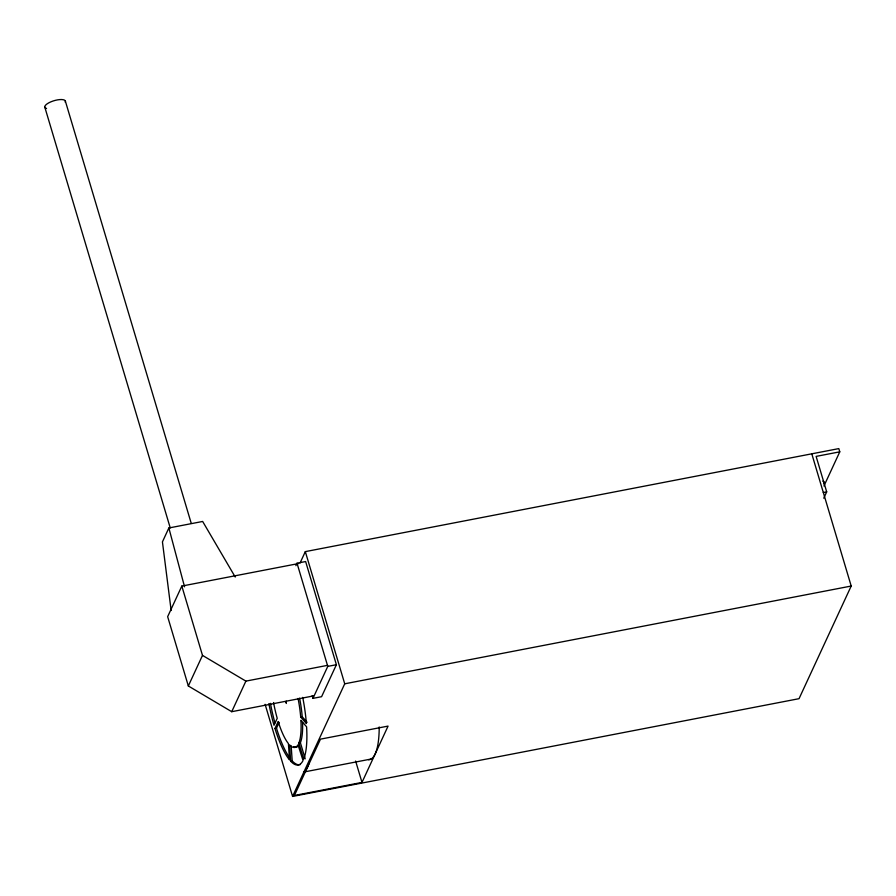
<?xml version="1.0" encoding="UTF-8"?>
<svg xmlns="http://www.w3.org/2000/svg" width="896" height="896" viewBox="0 0 896 896"><rect width="100%" height="100%" fill="white"/><g stroke="black" fill="none" stroke-linecap="round" stroke-linejoin="round"><path stroke-width="1.34" d="M300.182 742.874L299.925 743.467M298.872 743.019L299.062 742.549A46.424 12.421 79.1 0 0 300.922 720.317L306.6 726.813A64.288 17.203 79.1 0 1 304.069 758.184L303.677 759.136L298.872 743.019L300.586 742.258A46.424 12.421 79.1 0 0 302.568 722.59M235.234 577.035L202.653 521.461L168.862 527.979L162.434 541.89L171.147 610.512M298.592 563.539L181.821 586.074L167.653 616.672L188.328 685.978L231.728 711.693L313.41 695.934M188.328 685.978L202.485 655.39L181.821 586.074M295.882 565.667L297.013 563.203L305.637 561.546L336.392 664.72L321.586 696.696L312.962 698.365L312.166 695.688M300.048 563.013L305.323 551.622L838.813 448.605L839.776 451.83L823.95 486.002M231.728 711.693L245.885 681.117L327.578 665.347M285.578 702.576L286.227 701.187M274.971 728.459L278.186 721.515L278.488 722.49A46.424 12.421 79.1 0 0 288.411 743.59L289.542 759.909A64.288 17.203 79.1 0 1 275.598 730.486L274.971 728.459L276.494 728.168L279.171 722.378M312.962 698.365L327.779 666.378L297.013 563.203M811.787 453.824L851.2 586.04L799.042 698.678L292.578 796.443L344.725 683.805L305.323 551.622M361.995 782.421L388.069 726.096L320.499 739.144L294.414 795.469L361.995 782.421L355.622 761.051M823.771 498.187L826.694 491.859L816.122 456.4L839.776 451.83M823.323 492.52L826.694 491.859M327.779 666.378L336.392 664.72M344.725 683.805L851.2 586.04M298.054 698.421A46.424 12.421 79.1 0 1 300.698 717.058L302.221 716.766L307.093 722.322M290.674 761.208A64.288 17.203 79.1 0 0 302.602 761.342L303.038 760.525L298.021 744.8A46.424 12.421 79.1 0 1 289.554 744.878L290.674 761.208L292.197 760.917A64.288 17.203 79.1 0 0 300.44 764.49M303.531 772.083L371.101 759.035M202.485 655.39L245.885 681.117M300.698 717.058L306.376 723.542A64.288 17.203 79.1 0 0 302.725 697.39M276.494 728.168L277.11 730.195A64.288 17.203 79.1 0 0 289.755 757.926M300.395 742.717L305.2 758.845M285.902 701.882L286.384 703.483M265.104 704.312L292.578 796.443M65.386 101.181L191.24 523.342M44.8 107.117L170.251 527.946M168.862 527.979L184.554 586.813M291.166 745.954L292.197 760.917M822.786 481.152A10.013 3.36 -16.6 0 1 823.816 483.829M46.558 108.483A10.718 3.595 -16.6 0 1 52.998 101.035A10.718 3.595 -16.6 0 1 65.229 102.189M274.938 722.87A64.288 17.203 79.1 0 1 270.424 703.349M298.95 745.382A46.424 12.421 79.1 0 1 293.731 746.659M299.578 698.118A46.424 12.421 79.1 0 1 302.221 716.766M268.901 703.64A64.288 17.203 79.1 0 0 273.414 723.162L274.008 725.245L277.234 718.29L276.898 717.147A46.424 12.421 79.1 0 1 273.56 702.509M379.21 726.947A73.214 19.589 79.1 0 1 368.637 759.786M309.176 762.664A73.214 19.589 79.1 0 1 306.13 769.563"/></g></svg>
